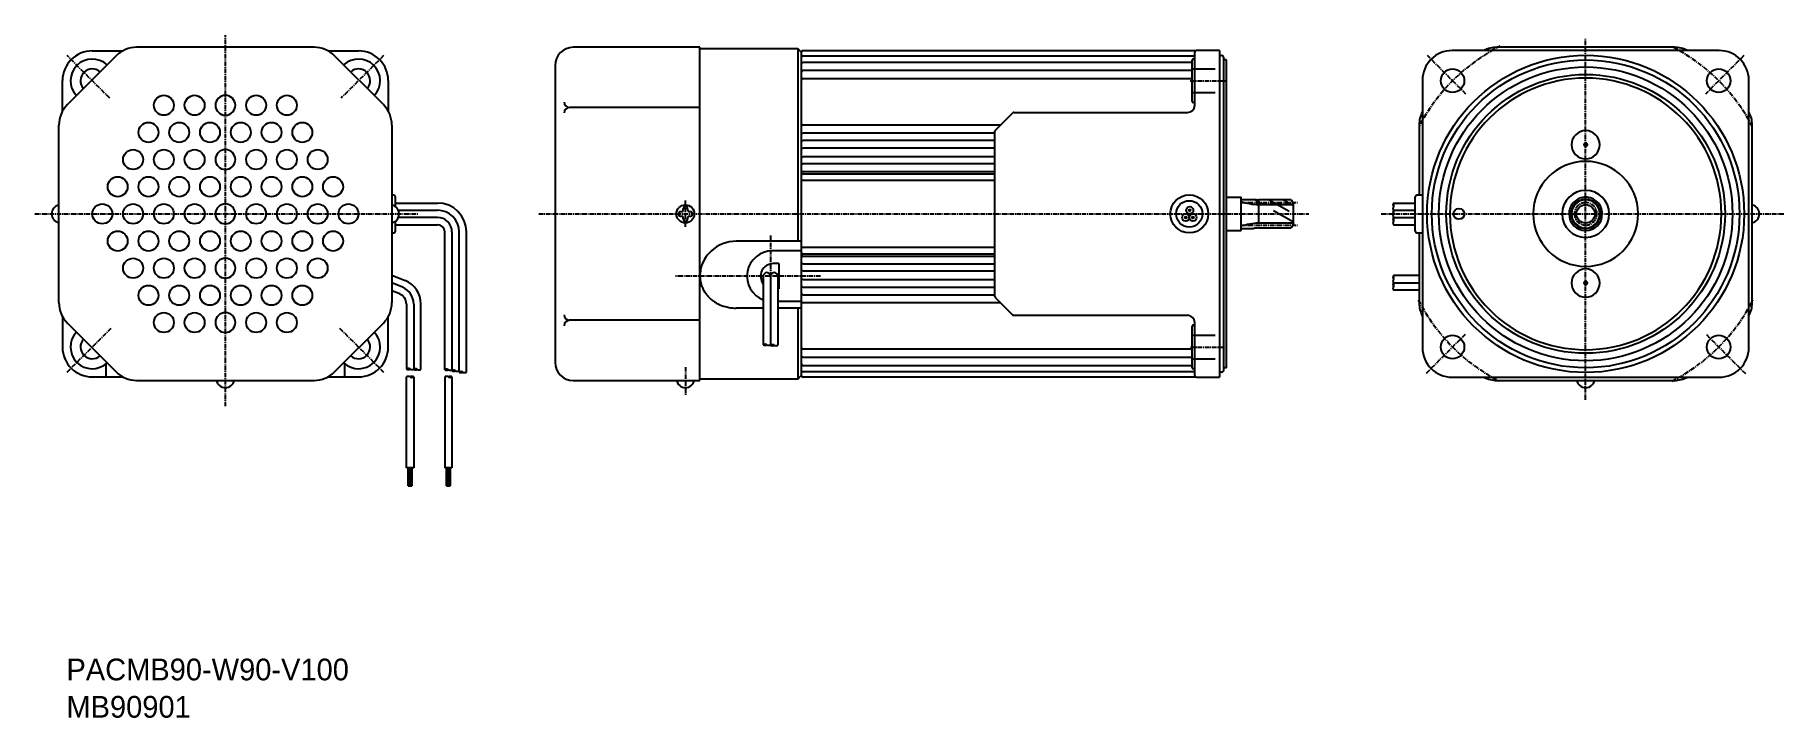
# Model space of a CAD drawing. Extents: x 56 to 540, y 18 to 206.
import ezdxf

# ---------------------------------------------------------------- set-up
doc = ezdxf.new("R2010")
doc.units = 0
doc.linetypes.add('CENTER', pattern=[2, 1.25, -0.25, 0.25, -0.25])
doc.linetypes.add('DASHED', pattern=[9.537124, 6.358083, -3.179041])
doc.layers.get('0').update_dxf_attribs({"linetype": 'CONTINUOUS'})
doc.layers.add('CENTER', color=1, linetype='CONTINUOUS')

msp = doc.modelspace()

# ---------------------------------------------------------------- linework, layer by layer
at = {"color": 7, "linetype": 'CONTINUOUS'}
for p, q in [((109.07, 203.03), (84.56, 203.03)), ((133.58, 203.03), (109.07, 203.03)), ((240.18, 203.03), (205.18, 203.03)), ((240.18, 111.03), (240.18, 203.03)), ((484.88, 203.03), (460.37, 203.03)), ((509.39, 203.03), (484.88, 203.03)), ((78.9, 200.69), (65.41, 187.2)), ((72.27, 202.03), (80.69, 202.03)), ((137.45, 202.03), (145.87, 202.03)), ((152.72, 187.2), (139.23, 200.69)), ((240.18, 202.68), (267.18, 202.68)), ((267.18, 202.68), (267.18, 149.48)), ((267.18, 202.68), (268.18, 201.68)), ((268.18, 201.61), (268.18, 112.38)), ((268.67, 200.68), (376.88, 200.68)), ((268.68, 202.11), (377.24, 202.11)), ((376.18, 198.87), (268.68, 198.87)), ((376.18, 197.05), (376.18, 199.5)), ((376.88, 199.8), (376.48, 199.8)), ((376.88, 187.03), (376.88, 201.63)), ((383.68, 202.13), (377.38, 202.13)), ((383.68, 202.13), (383.68, 111.93)), ((384.88, 113.93), (384.88, 200.13)), ((385.68, 199.53), (384.88, 199.53)), ((385.68, 114.53), (385.68, 199.53)), ((484.88, 202.13), (447.98, 202.13)), ((521.78, 202.13), (484.88, 202.13)), ((64.07, 185.42), (64.07, 193.83)), ((154.07, 193.83), (154.07, 185.42)), ((200.18, 198.03), (200.18, 116.03)), ((268.67, 194.39), (376.18, 194.39)), ((376.18, 196.61), (268.68, 196.61)), ((376.18, 190.56), (376.18, 197.05)), ((439.78, 193.93), (439.78, 120.13)), ((529.98, 120.13), (529.98, 193.93)), ((376.18, 188.1), (376.18, 190.56)), ((240.18, 186.42), (204.17, 186.42)), ((326.54, 184.89), (321.83, 180.18)), ((326.89, 185.03), (374.88, 185.03)), ((376.88, 187.8), (376.48, 187.8)), ((63.07, 132.53), (63.07, 181.54)), ((155.07, 181.54), (155.07, 132.53)), ((268.68, 181.62), (323.27, 181.62)), ((321.68, 179.35), (268.68, 179.35)), ((321.68, 134.24), (321.68, 179.83)), ((438.88, 181.54), (438.88, 162.28)), ((530.88, 151.73), (530.88, 181.54)), ((321.68, 177.32), (268.68, 177.32)), ((321.68, 175.2), (268.68, 175.2)), ((321.68, 172.81), (268.68, 172.81)), ((321.68, 170.85), (268.68, 170.85)), ((268.68, 168.78), (321.68, 168.78)), ((268.68, 168.11), (321.68, 168.11)), ((268.68, 166.36), (321.68, 166.36)), ((155.07, 162.28), (155.57, 162.28)), ((156.07, 159.03), (156.07, 161.78)), ((156.07, 160.03), (167.67, 160.03)), ((385.68, 161.63), (389.68, 161.63)), ((389.68, 152.43), (389.68, 161.63)), ((389.68, 161.03), (393.21, 161.03)), ((403.48, 160.93), (394.48, 160.93)), ((394.48, 159.58), (404.18, 159.58)), ((403.48, 160.93), (404.18, 159.72)), ((404.18, 154.35), (404.18, 159.72)), ((431.78, 160.03), (437.78, 160.03)), ((437.78, 152.28), (437.78, 161.78)), ((438.28, 162.28), (439.78, 162.28)), ((156.07, 152.28), (156.07, 155.03)), ((156.86, 158.03), (167.67, 158.03)), ((167.67, 156.03), (156.86, 156.03)), ((235.08, 157.63), (234.78, 157.63)), ((234.78, 156.43), (235.08, 156.43)), ((235.58, 158.13), (235.58, 158.43)), ((235.58, 155.63), (235.58, 155.93)), ((236.78, 158.43), (236.78, 158.13)), ((236.78, 155.93), (236.78, 155.63)), ((237.58, 157.63), (237.28, 157.63)), ((237.28, 156.43), (237.58, 156.43)), ((431.78, 158.03), (437.78, 158.03)), ((431.78, 156.03), (437.78, 156.03)), ((155.07, 151.78), (155.57, 151.78)), ((156.07, 154.03), (167.67, 154.03)), ((169.67, 114), (169.67, 152.03)), ((171.67, 152.03), (171.67, 113.7)), ((173.67, 113.32), (173.67, 152.03)), ((175.67, 113.32), (175.67, 152.03)), ((385.68, 152.43), (389.68, 152.43)), ((389.68, 153.03), (393.21, 153.03)), ((404.18, 154.49), (394.48, 154.49)), ((394.48, 153.14), (403.48, 153.14)), ((404.18, 154.35), (403.48, 153.14)), ((431.78, 154.03), (437.78, 154.03)), ((438.28, 151.78), (439.78, 151.78)), ((438.88, 151.78), (438.88, 132.53)), ((530.88, 132.53), (530.88, 151.78)), ((268.18, 149.48), (250.18, 149.48)), ((263.15, 146.81), (260.15, 146.81)), ((268.18, 146.81), (263.18, 146.81)), ((321.68, 147.71), (268.68, 147.71)), ((321.68, 145.95), (268.68, 145.95)), ((321.68, 145.28), (268.68, 145.28)), ((155.07, 140.15), (158.77, 138.61)), ((261.95, 143.31), (260.45, 143.31)), ((261.95, 143.31), (261.95, 136.31)), ((268.68, 143.22), (321.68, 143.22)), ((268.68, 141.26), (321.68, 141.26)), ((158.01, 136.76), (155.07, 137.98)), ((157.24, 134.92), (155.07, 135.82)), ((257.68, 139.81), (257.68, 120.88)), ((259.68, 139.81), (259.68, 120.88)), ((261.68, 139.81), (261.68, 120.76)), ((261.95, 136.31), (261.68, 136.31)), ((268.68, 138.87), (321.68, 138.87)), ((268.68, 136.75), (321.68, 136.75)), ((438.88, 139.98), (431.78, 139.98)), ((431.78, 137.98), (438.88, 137.98)), ((438.88, 135.98), (431.78, 135.98)), ((159.09, 132.14), (159.09, 114.2)), ((161.09, 132.14), (161.09, 114.1)), ((163.09, 114.1), (163.09, 132.14)), ((257.68, 131.01), (250.18, 131.01)), ((263.15, 132.81), (261.68, 132.81)), ((268.18, 131.01), (261.68, 131.01)), ((268.18, 132.81), (263.18, 132.81)), ((267.18, 131.01), (267.18, 111.38)), ((268.68, 134.72), (321.68, 134.72)), ((323.27, 132.45), (268.68, 132.45)), ((321.83, 133.89), (326.54, 129.18)), ((64.07, 128.65), (64.07, 120.23)), ((65.41, 126.87), (78.9, 113.38)), ((139.23, 113.38), (152.72, 126.87)), ((154.07, 120.23), (154.07, 128.65)), ((240.18, 127.65), (204.17, 127.65)), ((326.89, 129.03), (374.88, 129.03)), ((376.18, 123.51), (376.18, 125.97)), ((376.88, 126.27), (376.48, 126.27)), ((376.88, 112.43), (376.88, 127.03)), ((376.18, 117.02), (376.18, 123.51)), ((268.67, 117.46), (376.18, 117.46)), ((376.18, 119.68), (268.68, 119.68)), ((376.18, 114.56), (376.18, 117.02)), ((72.27, 112.03), (80.69, 112.03)), ((76.07, 115.62), (76.07, 112.03)), ((137.45, 112.03), (145.87, 112.03)), ((142.07, 112.03), (142.07, 115.62)), ((159.09, 86.93), (159.09, 112.02)), ((161.09, 112.02), (161.09, 86.93)), ((169.67, 112.02), (169.67, 86.93)), ((171.67, 112.02), (171.67, 86.93)), ((267.18, 111.38), (240.18, 111.38)), ((267.18, 111.38), (268.18, 112.38)), ((268.68, 115.2), (376.18, 115.2)), ((376.88, 113.39), (268.68, 113.39)), ((377.24, 111.95), (268.68, 111.95)), ((376.88, 114.27), (376.48, 114.27)), ((377.38, 111.93), (383.68, 111.93)), ((385.68, 114.53), (384.88, 114.53)), ((447.98, 111.93), (484.88, 111.93)), ((484.88, 111.93), (521.78, 111.93)), ((84.56, 111.03), (109.07, 111.03)), ((109.07, 111.03), (133.58, 111.03)), ((205.18, 111.03), (240.18, 111.03)), ((460.37, 111.03), (484.88, 111.03)), ((484.88, 111.03), (509.39, 111.03)), ((161.09, 86.93), (159.09, 86.93)), ((159.59, 81.93), (159.59, 86.93)), ((160.59, 86.93), (160.59, 81.93)), ((171.67, 86.93), (169.67, 86.93)), ((170.17, 81.93), (170.17, 86.93)), ((171.17, 86.93), (171.17, 81.93)), ((159.59, 81.93), (160.59, 81.93)), ((170.17, 81.93), (171.17, 81.93))]:
    msp.add_line(p, q, dxfattribs=at)
at = {"color": 3, "linetype": 'DASHED'}
for p, q in [((376.18, 197.05), (383.68, 197.05)), ((376.18, 190.56), (383.68, 190.56)), ((404.18, 154.73), (393.27, 161.03)), ((394.48, 160.93), (394.48, 153.14)), ((397.43, 160.93), (404.18, 157.03)), ((401.43, 160.93), (404.18, 159.34)), ((376.18, 123.51), (383.68, 123.51)), ((376.18, 117.02), (383.68, 117.02))]:
    msp.add_line(p, q, dxfattribs=at)
at = {"color": 3, "linetype": 'CONTINUOUS'}
for p, q in [((159.59, 86.82), (159.7, 86.93)), ((159.59, 86.68), (159.85, 86.93)), ((159.59, 86.54), (159.99, 86.93)), ((159.59, 86.4), (160.13, 86.93)), ((159.59, 86.26), (160.27, 86.93)), ((159.59, 86.12), (160.41, 86.93)), ((159.59, 85.97), (160.55, 86.93)), ((159.59, 85.83), (160.59, 86.83)), ((159.59, 85.69), (160.59, 86.69)), ((159.59, 85.55), (160.59, 86.55)), ((159.59, 85.41), (160.59, 86.41)), ((159.59, 85.27), (160.59, 86.27)), ((159.59, 85.13), (160.59, 86.13)), ((159.59, 84.98), (160.59, 85.98)), ((159.59, 84.84), (160.59, 85.84)), ((159.59, 84.7), (160.59, 85.7)), ((159.59, 84.56), (160.59, 85.56)), ((159.59, 84.42), (160.59, 85.42)), ((159.59, 84.28), (160.59, 85.28)), ((159.59, 84.14), (160.59, 85.14)), ((159.59, 84), (160.59, 85)), ((159.59, 83.85), (160.59, 84.85)), ((159.59, 83.71), (160.59, 84.71)), ((159.59, 83.57), (160.59, 84.57)), ((159.59, 83.43), (160.59, 84.43)), ((159.59, 83.29), (160.59, 84.29)), ((159.59, 83.15), (160.59, 84.15)), ((159.59, 83.01), (160.59, 84.01)), ((159.59, 82.86), (160.59, 83.86)), ((159.59, 82.72), (160.59, 83.72)), ((159.59, 82.58), (160.59, 83.58)), ((159.59, 82.44), (160.59, 83.44)), ((159.59, 82.3), (160.59, 83.3)), ((159.59, 82.16), (160.59, 83.16)), ((159.59, 82.02), (160.59, 83.02)), ((159.65, 81.93), (160.59, 82.87)), ((159.8, 81.93), (160.59, 82.73)), ((159.94, 81.93), (160.59, 82.59)), ((160.08, 81.93), (160.59, 82.45)), ((160.22, 81.93), (160.59, 82.31)), ((160.36, 81.93), (160.59, 82.17)), ((170.17, 86.93), (170.17, 86.93)), ((170.17, 86.79), (170.31, 86.93)), ((170.17, 86.65), (170.45, 86.93)), ((170.17, 86.51), (170.59, 86.93)), ((170.17, 86.37), (170.74, 86.93)), ((170.17, 86.23), (170.88, 86.93)), ((170.17, 86.08), (171.02, 86.93)), ((170.17, 85.94), (171.16, 86.93)), ((170.17, 85.8), (171.17, 86.8)), ((170.17, 85.66), (171.17, 86.66)), ((170.17, 85.52), (171.17, 86.52)), ((170.17, 85.38), (171.17, 86.38)), ((170.17, 85.24), (171.17, 86.24)), ((170.17, 85.09), (171.17, 86.09)), ((170.17, 84.95), (171.17, 85.95)), ((170.17, 84.81), (171.17, 85.81)), ((170.17, 84.67), (171.17, 85.67)), ((170.17, 84.53), (171.17, 85.53)), ((170.17, 84.39), (171.17, 85.39)), ((170.17, 84.25), (171.17, 85.25)), ((170.17, 84.1), (171.17, 85.1)), ((170.17, 83.96), (171.17, 84.96)), ((170.17, 83.82), (171.17, 84.82)), ((170.17, 83.68), (171.17, 84.68)), ((170.17, 83.54), (171.17, 84.54)), ((170.17, 83.4), (171.17, 84.4)), ((170.17, 83.26), (171.17, 84.26)), ((170.17, 83.11), (171.17, 84.11)), ((170.17, 82.97), (171.17, 83.97)), ((170.17, 82.83), (171.17, 83.83)), ((170.17, 82.69), (171.17, 83.69)), ((170.17, 82.55), (171.17, 83.55)), ((170.17, 82.41), (171.17, 83.41)), ((170.17, 82.27), (171.17, 83.27)), ((170.17, 82.12), (171.17, 83.12)), ((170.17, 81.98), (171.17, 82.98)), ((170.26, 81.93), (171.17, 82.84)), ((170.4, 81.93), (171.17, 82.7)), ((170.54, 81.93), (171.17, 82.56)), ((170.69, 81.93), (171.17, 82.42)), ((170.83, 81.93), (171.17, 82.28)), ((160.5, 81.93), (160.59, 82.03)), ((170.97, 81.93), (171.17, 82.13)), ((171.11, 81.93), (171.17, 81.99))]:
    msp.add_line(p, q, dxfattribs=at)
at = {"color": 7, "linetype": 'CONTINUOUS'}
for points in [[(250.18, 149.48, 0.188413), (243.24, 146.77, 0.108828), (240.91, 143.44, 0.097259), (240.18, 139.81)], [(240.18, 139.81, 0.033008), (240.25, 138.79, 0.052298), (240.63, 137.19, 0.034774), (241.09, 136.14, 0.031243), (241.64, 135.24, 0.026946), (242.23, 134.48, 0.026734), (242.9, 133.78, 0.028412), (243.75, 133.07, 0.025251), (244.58, 132.52, 0.02159), (245.37, 132.09, 0.008161), (245.68, 131.95)], [(249.68, 131.02, 0.001575), (249.75, 131.01, 0.001472), (249.82, 131.01, 0.007824), (250.18, 131.01)]]:
    msp.add_lwpolyline(points, format="xyb", dxfattribs=at)
for centre, radius in [((484.88, 157.03), 43.8), ((484.88, 157.03), 42.5), ((484.88, 157.03), 40.57), ((448.11, 193.8), 3.25), ((484.88, 157.03), 38.5), ((521.65, 193.8), 3.25), ((92.07, 187.03), 2.75), ((100.57, 187.03), 2.75), ((117.57, 187.03), 2.75), ((126.07, 187.03), 2.75), ((87.82, 179.53), 2.75), ((96.32, 179.53), 2.75), ((104.82, 179.53), 2.75), ((113.32, 179.53), 2.75), ((121.82, 179.53), 2.75), ((130.32, 179.53), 2.75), ((83.57, 172.03), 2.75), ((92.07, 172.03), 2.75), ((100.57, 172.03), 2.75), ((117.57, 172.03), 2.75), ((126.07, 172.03), 2.75), ((134.57, 172.03), 2.75), ((79.32, 164.53), 2.75), ((87.82, 164.53), 2.75), ((96.32, 164.53), 2.75), ((104.82, 164.53), 2.75), ((113.32, 164.53), 2.75), ((121.82, 164.53), 2.75), ((130.32, 164.53), 2.75), ((138.82, 164.53), 2.75), ((75.07, 157.03), 2.75), ((83.57, 157.03), 2.75), ((92.07, 157.03), 2.75), ((100.57, 157.03), 2.75), ((117.57, 157.03), 2.75), ((126.07, 157.03), 2.75), ((134.57, 157.03), 2.75), ((143.07, 157.03), 2.75), ((236.18, 157.03), 2.5), ((375.38, 157.03), 5.25), ((375.38, 157.03), 3.65), ((484.88, 157.03), 2.55), ((374.38, 156.03), 1), ((374.38, 156.03), 0.25), ((374.38, 156.03), 0.2), ((374.38, 156.03), 0.15), ((374.38, 156.03), 0.1), ((375.48, 158.03), 1), ((375.48, 158.03), 0.25), ((375.48, 158.03), 0.2), ((375.48, 158.03), 0.15), ((375.48, 158.03), 0.1), ((376.38, 156.03), 1), ((376.38, 156.03), 0.25), ((376.38, 156.03), 0.2), ((376.38, 156.03), 0.15), ((376.38, 156.03), 0.1), ((449.88, 157.03), 1.5), ((79.32, 149.53), 2.75), ((87.82, 149.53), 2.75), ((96.32, 149.53), 2.75), ((104.82, 149.53), 2.75), ((113.32, 149.53), 2.75), ((121.82, 149.53), 2.75), ((130.32, 149.53), 2.75), ((138.82, 149.53), 2.75), ((83.57, 142.03), 2.75), ((92.07, 142.03), 2.75), ((100.57, 142.03), 2.75), ((117.57, 142.03), 2.75), ((126.07, 142.03), 2.75), ((134.57, 142.03), 2.75), ((87.82, 134.53), 2.75), ((96.32, 134.53), 2.75), ((104.82, 134.53), 2.75), ((113.32, 134.53), 2.75), ((121.82, 134.53), 2.75), ((130.32, 134.53), 2.75), ((92.07, 127.03), 2.75), ((100.57, 127.03), 2.75), ((117.57, 127.03), 2.75), ((126.07, 127.03), 2.75), ((448.11, 120.26), 3.25), ((521.65, 120.26), 3.25)]:
    msp.add_circle(centre, radius, dxfattribs=at)
for centre, radius, start, end in [((84.56, 195.03), 8, 90, 135), ((133.58, 195.03), 8, 45, 90), ((205.18, 198.03), 5, 89.9989, 179.9989), ((460.37, 195.03), 8, 90, 117.4392), ((509.39, 195.03), 8, 62.5608, 90), ((72.27, 193.83), 8.2, 90, 180), ((72.3, 193.8), 6, 46.911, 223.089), ((145.84, 193.8), 6, 316.911, 133.089), ((145.87, 193.83), 8.2, 0, 90), ((268.68, 201.61), 0.5, 90.0002, 180), ((268.68, 200.18), 0.5, 90, 179.9885), ((268.68, 198.37), 0.5, 90, 180), ((376.48, 199.5), 0.3, 90, 180), ((377.38, 201.63), 0.5, 90, 180), ((384.28, 200.13), 0.6, 0, 180), ((447.98, 193.93), 8.2, 90, 180), ((521.78, 193.93), 8.2, 0, 90), ((72.3, 193.8), 3.25, 48.5295, 221.4705), ((145.84, 193.8), 3.25, 318.5295, 131.4705), ((268.68, 196.11), 0.5, 90, 180), ((268.68, 193.89), 0.5, 90.0115, 180), ((484.88, 157.03), 37.5, 90, 270), ((484.88, 157.03), 37.5, 270, 90), ((484.88, 157.03), 37.5, 90, 90.0001), ((484.88, 157.03), 37.5, 89.9999, 90), ((109.07, 187.03), 2.75, 90, 270), ((109.07, 187.03), 2.75, 270, 90), ((71.07, 181.54), 8, 135, 180), ((147.07, 181.54), 8, 0, 45), ((204.17, 187.92), 1.5, 180, 270), ((204.17, 184.92), 1.5, 90, 180), ((326.89, 184.53), 0.5, 90, 135), ((374.88, 187.03), 2, 270, 0), ((376.48, 188.1), 0.3, 180, 270), ((446.88, 181.54), 8, 152.5607, 180), ((522.88, 181.54), 8, 0, 27.4393), ((268.68, 181.12), 0.5, 90, 180), ((268.68, 178.85), 0.5, 90, 180), ((322.18, 179.83), 0.5, 135, 180), ((484.88, 176.13), 3.9, 89.9999, 269.9999), ((484.88, 176.13), 3.9, 270.0001, 90.0001), ((109.07, 172.03), 2.75, 90, 180), ((109.07, 172.03), 2.75, 0, 90), ((268.68, 176.82), 0.5, 90, 180), ((268.68, 174.7), 0.5, 90, 180), ((484.88, 176.13), 0.5, 89.9978, 270.0021), ((484.88, 176.13), 0.5, 269.9979, 90.0022), ((109.07, 172.03), 2.75, 180, 270), ((109.07, 172.03), 2.75, 270, 0), ((268.68, 172.31), 0.5, 90, 180), ((268.68, 170.35), 0.5, 90, 180), ((484.88, 157.03), 14.5, 89.9999, 269.9999), ((484.88, 157.03), 14.5, 270.0001, 90.0001), ((268.68, 168.28), 0.5, 90, 180), ((268.68, 167.61), 0.5, 90, 180), ((268.68, 165.86), 0.5, 90, 180), ((63.57, 157.03), 2.5, 101.5374, 258.4631), ((109.07, 157.03), 2.75, 90, 270), ((109.07, 157.03), 2.75, 270, 90), ((154.57, 157.03), 2.5, 281.5369, 78.4626), ((155.57, 161.78), 0.5, 0, 90), ((167.67, 152.03), 8, 0, 90), ((395.27, 177.4), 17.84, 251.7329, 267.4587), ((395.27, 178.75), 17.84, 263.3489, 267.4587), ((438.28, 161.78), 0.5, 90, 180), ((484.88, 157.03), 6.5, 89.9999, 269.9999), ((484.88, 157.03), 4.6, 89.9999, 180), ((484.88, 157.03), 4.05, 89.9999, 180), ((484.88, 157.03), 3.9, 89.9999, 180), ((484.88, 157.03), 6.5, 270.0001, 90.0001), ((484.88, 157.03), 4.6, 0, 90.0001), ((484.88, 157.03), 4.05, 0, 90.0001), ((484.88, 157.03), 3.9, 0, 90.0001), ((530.38, 157.03), 2.5, 281.5369, 78.4631), ((167.67, 152.03), 6, 0, 90), ((167.67, 152.03), 4, 0, 90), ((234.78, 157.03), 0.6, 90, 270), ((235.08, 158.13), 0.5, 270, 0), ((235.08, 155.93), 0.5, 0, 90), ((236.18, 158.43), 0.6, 0, 180), ((236.18, 155.63), 0.6, 180, 0), ((237.28, 158.13), 0.5, 180, 270), ((237.28, 155.93), 0.5, 90, 180), ((237.58, 157.03), 0.6, 270, 90), ((484.88, 157.03), 4.6, 180, 269.9999), ((484.88, 157.03), 4.05, 180, 269.9999), ((484.88, 157.03), 3.9, 180, 269.9999), ((484.88, 157.03), 3.9, 270.0001, 0), ((484.88, 157.03), 4.05, 270.0001, 0), ((484.88, 157.03), 4.6, 270.0001, 0), ((155.57, 152.28), 0.5, 270, 0), ((167.67, 152.03), 2, 0, 90), ((395.27, 136.67), 17.84, 92.5413, 108.2671), ((395.27, 135.32), 17.84, 92.5413, 96.6511), ((438.28, 152.28), 0.5, 180, 270), ((260.18, 139.81), 7, 90, 249.076), ((268.68, 148.21), 0.5, 180, 270), ((268.68, 146.45), 0.5, 180, 270), ((268.68, 145.78), 0.5, 180, 270), ((109.07, 142.03), 2.75, 90, 270), ((109.07, 142.03), 2.75, 270, 90), ((260.45, 139.81), 3.5, 90, 217.7133), ((258.68, 139.81), 1, 0, 180), ((260.68, 139.81), 1, 0, 180), ((268.68, 143.72), 0.5, 180, 270), ((268.68, 141.76), 0.5, 180, 270), ((484.88, 137.93), 3.9, 90.0001, 270.0001), ((484.88, 137.93), 3.9, 269.9999, 89.9999), ((156.09, 132.14), 5, 359.9977, 67.5023), ((156.09, 132.14), 7, 359.9984, 67.5023), ((268.68, 139.37), 0.5, 180, 270), ((268.68, 137.25), 0.5, 180, 270), ((484.88, 137.93), 0.5, 89.9979, 270.0022), ((484.88, 137.93), 0.5, 269.9978, 90.0021), ((71.07, 132.53), 8, 180, 225), ((147.07, 132.53), 8, 315, 0), ((156.09, 132.14), 3, 359.9981, 67.5031), ((250.48, 143.51), 12.52, 247.454, 266.3353), ((268.68, 135.22), 0.5, 180, 270), ((268.68, 132.95), 0.5, 180, 270), ((322.18, 134.24), 0.5, 180, 225), ((446.88, 132.53), 8, 180, 207.4393), ((522.88, 132.53), 8, 332.5607, 0), ((109.07, 127.03), 2.75, 90, 270), ((109.07, 127.03), 2.75, 270, 90), ((204.17, 129.15), 1.5, 180, 270), ((204.17, 126.15), 1.5, 90, 180), ((326.89, 129.53), 0.5, 225, 270), ((374.88, 127.03), 2, 0, 90), ((376.48, 125.97), 0.3, 90, 180), ((72.3, 120.27), 6, 136.911, 313.089), ((72.3, 120.27), 3.25, 138.5295, 311.4705), ((145.84, 120.27), 6, 226.911, 43.089), ((145.84, 120.27), 3.25, 228.5295, 41.4705), ((72.27, 120.23), 8.2, 180, 270), ((145.87, 120.23), 8.2, 270, 0), ((205.18, 116.03), 5, 180, 270), ((268.68, 120.18), 0.5, 180, 269.9885), ((268.68, 117.96), 0.5, 180, 270), ((447.98, 120.13), 8.2, 180, 270), ((521.78, 120.13), 8.2, 270, 0), ((84.56, 119.03), 8, 225, 270), ((133.58, 119.03), 8, 270, 315), ((268.68, 115.7), 0.5, 180, 270), ((268.68, 113.89), 0.5, 180.0115, 270), ((268.68, 112.46), 0.5, 180, 269.9998), ((376.48, 114.56), 0.3, 180, 270), ((377.38, 112.43), 0.5, 180, 270), ((384.28, 113.93), 0.6, 179.9905, 0), ((460.37, 119.03), 8, 242.5608, 270), ((509.39, 119.03), 8, 270, 297.4392), ((109.07, 111.53), 2.5, 191.5369, 270), ((109.07, 111.53), 2.5, 270, 348.4631), ((236.18, 111.53), 2.5, 191.5369, 348.4631), ((484.88, 111.53), 2.5, 191.5369, 270), ((484.88, 111.53), 2.5, 270, 348.4631)]:
    msp.add_arc(centre, radius, start, end, dxfattribs=at)
at = {"color": 3, "linetype": 'DASHED'}
for centre, start, end in [((432.65, 159.53), 150, 210), ((430.92, 159.53), 330, 30), ((432.65, 158.53), 150, 210), ((432.65, 157.53), 150, 210), ((432.65, 156.53), 150, 210), ((432.65, 155.53), 150, 210), ((432.65, 154.53), 150, 210), ((430.92, 157.53), 330, 30), ((430.92, 155.53), 330, 30), ((432.65, 139.48), 150, 210), ((432.65, 138.48), 150, 210), ((432.65, 137.48), 150, 210), ((432.65, 136.48), 150, 210), ((430.92, 139.48), 330, 30), ((430.92, 137.48), 330, 30), ((258.18, 120.01), 59.9993, 120.0007), ((258.18, 121.74), 239.9993, 300.0007), ((259.18, 121.74), 239.9993, 300.0007), ((260.18, 119.9), 60.0042, 120.0057), ((260.18, 121.63), 239.9993, 300.0007), ((261.18, 121.63), 239.9993, 300.0007), ((159.59, 113.33), 59.9993, 120.0007), ((159.59, 115.06), 239.9993, 300.0007), ((159.59, 111.16), 60.0021, 119.9979), ((160.59, 115.06), 239.9993, 300.0007), ((160.59, 111.16), 60.0042, 120.0057), ((160.59, 112.89), 239.9993, 300.0007), ((161.59, 113.23), 59.9993, 120.0007), ((161.59, 114.96), 239.9993, 300.0007), ((162.59, 114.96), 239.9993, 300.0007), ((170.17, 113.13), 60.0042, 120.0057), ((170.17, 114.87), 239.9993, 300.0007), ((170.17, 111.16), 59.9993, 120.0007), ((171.17, 114.87), 239.9993, 300.0007), ((171.17, 111.16), 59.9993, 120.0007), ((171.17, 112.89), 239.9993, 300.0007), ((172.17, 112.83), 59.9993, 120.0057), ((172.17, 114.56), 239.9993, 300.0007), ((173.17, 114.56), 239.9993, 300.0007), ((174.17, 112.46), 59.9993, 120.0007), ((174.17, 114.19), 239.9993, 300.0007), ((175.17, 114.19), 239.9993, 300.0007)]:
    msp.add_arc(centre, 1, start, end, dxfattribs=at)
at = {"layer": 'CENTER', "color": 1, "linetype": 'CENTER'}
for p, q in [((109.07, 103.9), (109.07, 206.43)), ((484.88, 105.69), (484.88, 205.41)), ((77.11, 188.99), (65.37, 200.73)), ((152.77, 200.73), (141.02, 188.99)), ((451.81, 190.11), (441.14, 200.77)), ((528.62, 200.77), (517.95, 190.11)), ((375.65, 193.8), (385.32, 193.8)), ((236.18, 153.49), (236.18, 160.71)), ((389.68, 160.15), (405.31, 160.15)), ((56.47, 157.03), (162.24, 157.03)), ((195.67, 157.03), (408.38, 157.03)), ((428.38, 157.03), (539.68, 157.03)), ((259.68, 151.04), (259.68, 129.48)), ((389.68, 153.92), (405.31, 153.92)), ((273.45, 139.81), (233.38, 139.81)), ((65.37, 113.34), (77.5, 125.46)), ((140.64, 125.46), (152.77, 113.34)), ((451.61, 123.76), (440.67, 112.82)), ((529.1, 112.82), (518.16, 123.76)), ((375.67, 120.26), (385.19, 120.26)), ((236.18, 114.71), (236.18, 107.1))]:
    msp.add_line(p, q, dxfattribs=at)
for radius, start, end in [(52, 117.0431, 152.29), (52, 27.71, 62.9569), (3.12, 89.9926, 180), (3.12, 0, 90.0074), (3.12, 180, 270.0073), (3.12, 269.9927, 0), (52, 207.2141, 242.6598), (52, 297.3402, 332.7859)]:
    msp.add_arc((484.88, 157.03), radius, start, end, dxfattribs=at)

# ---------------------------------------------------------------- texts
at = {"color": 7, "linetype": 'CONTINUOUS'}
for s, p in [('PACMB90-W90-V100', (65.16, 28.21)), ('MB90901', (65.16, 17.9))]:
    msp.add_text(s, height=6, dxfattribs=at).set_placement(p)

doc.saveas('drawing.dxf')
